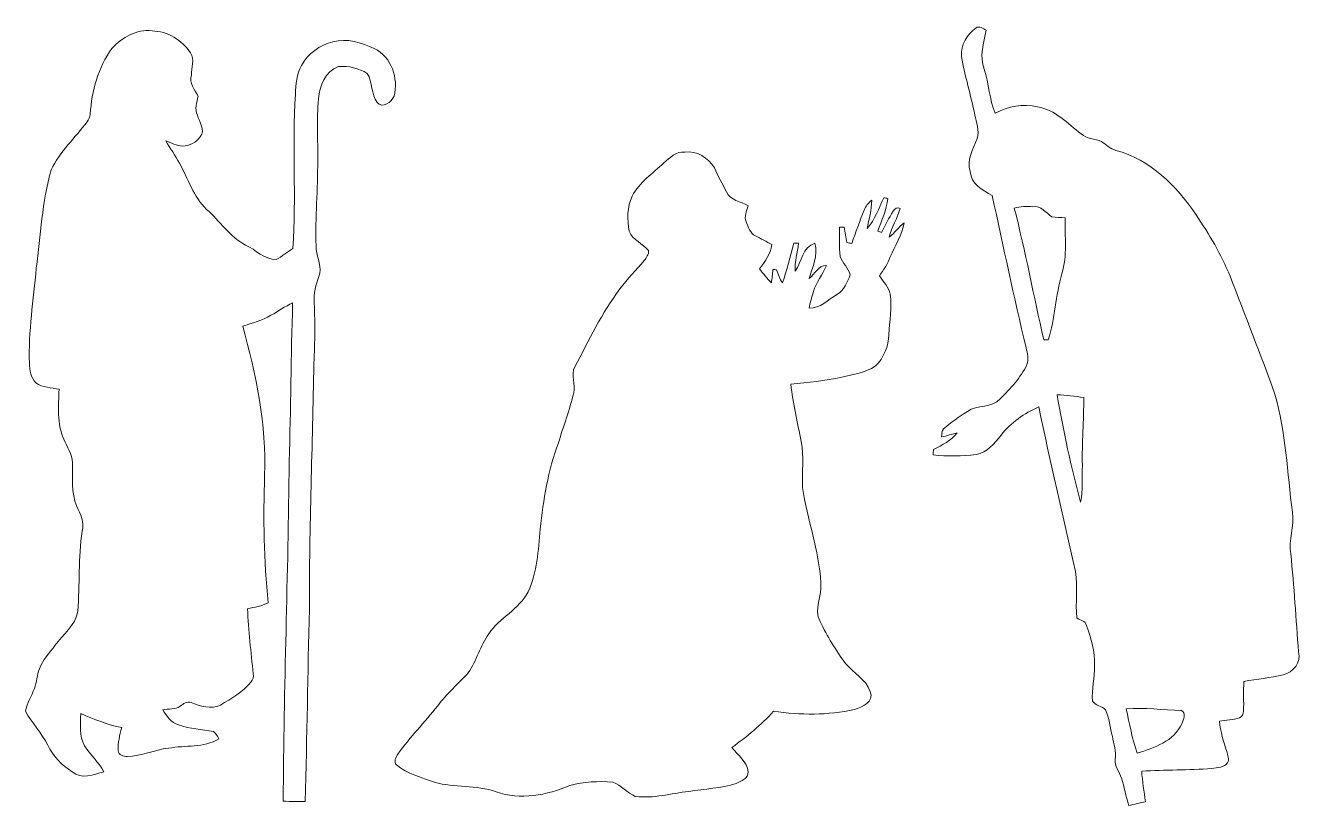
# Model space of a CAD drawing. Header units: centimetres. Extents: x -16.3 to 16.3, y -9.9 to 10.
import ezdxf

# ---------------------------------------------------------------- set-up
doc = ezdxf.new("R2010")
doc.units = ezdxf.units.CM
doc.header["$MEASUREMENT"] = 0
doc.layers.add('Layer 1', color=7, linetype='Continuous')

msp = doc.modelspace()

# ---------------------------------------------------------------- linework, layer by layer
at = {"layer": 'Layer 1', "color": 251, "lineweight": 9}
for points, knots in [([(-14.07136, 9.40215), (-13.80642, 9.67026), (-13.4413, 9.90381), (-13.04442, 9.84948), (-13.04442, 9.84948), (-12.64649, 9.83925), (-12.27783, 9.61206), (-12.057, 9.28539), (-12.057, 9.28539), (-11.94199, 9.11676), (-12.04888, 8.90616), (-12.03759, 8.72236), (-12.03759, 8.72236), (-12.10462, 8.5135), (-11.95786, 8.34453), (-11.86438, 8.17767), (-11.86438, 8.17767), (-11.89683, 8.02139), (-11.96563, 7.851), (-11.88378, 7.69683), (-11.88378, 7.69683), (-11.83616, 7.51762), (-11.67106, 7.30948), (-11.8097, 7.1398), (-11.8097, 7.1398), (-11.91518, 6.99798), (-12.09016, 6.91014), (-12.26619, 6.90344), (-12.26619, 6.90344), (-12.41683, 6.91684), (-12.55371, 6.98916), (-12.69517, 7.03714), (-12.69517, 7.03714), (-12.58052, 6.84488), (-12.44787, 6.66355), (-12.34275, 6.46493), (-12.34275, 6.46493), (-12.11873, 6.06947), (-11.98609, 5.60945), (-11.64813, 5.28772), (-11.64813, 5.28772), (-11.31228, 4.9868), (-11.0604, 4.58816), (-10.65118, 4.37437), (-10.65118, 4.37437), (-10.39047, 4.25266), (-10.17563, 4.00995), (-9.8726, 4.00255), (-9.8726, 4.00255), (-9.72372, 4.08615), (-9.59002, 4.1934), (-9.44715, 4.28618), (-9.44715, 4.28618), (-9.35507, 5.59992), (-9.45843, 6.91825), (-9.37871, 8.232), (-9.37871, 8.232), (-9.36389, 8.48035), (-9.35507, 8.74529), (-9.22313, 8.96436), (-9.22313, 8.96436), (-9.0598, 9.27021), (-8.7557, 9.48753), (-8.42056, 9.56691), (-8.42056, 9.56691), (-8.06249, 9.67026), (-7.68608, 9.5528), (-7.36364, 9.39546), (-7.36364, 9.39546), (-6.92408, 9.18838), (-6.73958, 8.63558), (-6.85705, 8.18367), (-6.85705, 8.18367), (-6.92373, 8.03056), (-7.14703, 7.85276), (-7.29273, 8.01927), (-7.29273, 8.01927), (-7.44936, 8.23165), (-7.40068, 8.53433), (-7.54215, 8.75799), (-7.54215, 8.75799), (-7.75663, 8.89557), (-8.02369, 8.96225), (-8.27698, 8.93403), (-8.27698, 8.93403), (-8.62094, 8.81267), (-8.75323, 8.44225), (-8.79063, 8.11205), (-8.79063, 8.11205), (-8.83261, 7.58853), (-8.80333, 7.06289), (-8.80932, 6.53831), (-8.80932, 6.53831), (-8.80403, 5.80912), (-8.87529, 5.08099), (-8.85166, 4.3518), (-8.85166, 4.3518), (-8.85871, 4.11332), (-8.72042, 3.89283), (-8.75464, 3.6533), (-8.75464, 3.6533), (-8.80756, 3.43598), (-8.91445, 3.22538), (-8.9021, 2.99642), (-8.9021, 2.99642), (-8.87565, 2.44891), (-8.87882, 1.90034), (-8.90669, 1.35283), (-8.90669, 1.35283), (-8.9402, -0.74055), (-9.0291, -2.83289), (-9.02205, -4.92698), (-9.02205, -4.92698), (-9.06226, -6.56528), (-9.08202, -8.20358), (-9.1307, -9.84187), (-9.1307, -9.84187), (-9.31768, -9.84752), (-9.50465, -9.84717), (-9.69091, -9.83694), (-9.69091, -9.83694), (-9.67998, -6.9431), (-9.56074, -4.05068), (-9.54063, -1.15718), (-9.54063, -1.15718), (-9.49653, 0.19325), (-9.49265, 1.54474), (-9.44961, 2.89518), (-9.44961, 2.89518), (-9.64717, 2.81368), (-9.81827, 2.68386), (-10.00383, 2.58015), (-10.00383, 2.58015), (-10.2289, 2.45068), (-10.48114, 2.38118), (-10.72702, 2.30322), (-10.72702, 2.30322), (-10.37566, 1.06285), (-10.11531, -0.22091), (-10.16681, -1.51631), (-10.16681, -1.51631), (-10.20597, -2.59934), (-10.18128, -3.6859), (-10.07474, -4.7647), (-10.07474, -4.7647), (-10.23913, -4.84901), (-10.42116, -4.88394), (-10.60108, -4.9171), (-10.60108, -4.9171), (-10.58168, -5.47413), (-10.51465, -6.02835), (-10.45574, -6.58221), (-10.45574, -6.58221), (-10.44656, -6.65453), (-10.45856, -6.73143), (-10.5143, -6.78541), (-10.5143, -6.78541), (-10.72103, -7.0447), (-11.01524, -7.20945), (-11.29253, -7.3816), (-11.29253, -7.3816), (-11.53982, -7.4952), (-11.80723, -7.40136), (-12.04606, -7.31846), (-12.04606, -7.31846), (-12.15154, -7.27013), (-12.24185, -7.35409), (-12.32405, -7.40806), (-12.32405, -7.40806), (-12.4507, -7.50366), (-12.62179, -7.47368), (-12.76996, -7.50014), (-12.76996, -7.50014), (-12.67048, -7.65783), (-12.55512, -7.8261), (-12.37061, -7.88959), (-12.37061, -7.88959), (-12.08028, -7.98944), (-11.77019, -8.00602), (-11.46962, -8.05682), (-11.46962, -8.05682), (-11.40436, -8.10162), (-11.37755, -8.18065), (-11.33662, -8.2452), (-11.33662, -8.2452), (-11.72433, -8.48403), (-12.19387, -8.39831), (-12.62179, -8.48508), (-12.62179, -8.48508), (-12.98233, -8.51578), (-13.315, -8.68722), (-13.67766, -8.69745), (-13.67766, -8.69745), (-13.7722, -8.69429), (-13.89567, -8.65794), (-13.90978, -8.54824), (-13.90978, -8.54824), (-13.91613, -8.3468), (-13.87274, -8.14925), (-13.81877, -7.95697), (-13.81877, -7.95697), (-14.18283, -7.8829), (-14.52468, -7.74179), (-14.86511, -7.59927), (-14.86511, -7.59927), (-14.87534, -7.87232), (-14.90144, -8.16723), (-14.77268, -8.42089), (-14.77268, -8.42089), (-14.6231, -8.65301), (-14.40685, -8.83751), (-14.27808, -9.08411), (-14.27808, -9.08411), (-14.53632, -9.15784), (-14.85276, -9.28766), (-15.0863, -9.08587), (-15.0863, -9.08587), (-15.35088, -8.92112), (-15.57525, -8.68864), (-15.70789, -8.40465), (-15.70789, -8.40465), (-15.86311, -8.0928), (-16.12064, -7.84339), (-16.27798, -7.53471), (-16.27798, -7.53471), (-16.2487, -7.32798), (-16.1157, -7.1523), (-16.05256, -6.95615), (-16.05256, -6.95615), (-15.98447, -6.79458), (-15.98694, -6.61361), (-15.9245, -6.45062), (-15.9245, -6.45062), (-15.84195, -6.22379), (-15.66309, -6.05622), (-15.52798, -5.86148), (-15.52798, -5.86148), (-15.3216, -5.57891), (-15.0034, -5.34678), (-14.93954, -4.98095), (-14.93954, -4.98095), (-14.89192, -4.29974), (-14.92896, -3.61323), (-14.82842, -2.93484), (-14.82842, -2.93484), (-14.76668, -2.70977), (-14.87675, -2.50197), (-14.966, -2.30512), (-14.966, -2.30512), (-15.11699, -1.95129), (-15.07289, -1.55759), (-15.07571, -1.18294), (-15.07571, -1.18294), (-15.07995, -0.96386), (-15.22565, -0.78535), (-15.2962, -0.58604), (-15.2962, -0.58604), (-15.4867, -0.19022), (-15.4292, 0.26522), (-15.42108, 0.68926), (-15.42108, 0.68926), (-15.61793, 0.733), (-15.84583, 0.72665), (-16.01446, 0.85153), (-16.01446, 0.85153), (-16.13899, 0.98418), (-16.17885, 1.17574), (-16.1785, 1.35283), (-16.1785, 1.35283), (-16.20637, 2.16775), (-16.0776, 2.97596), (-16.00281, 3.78523), (-16.00281, 3.78523), (-15.89733, 4.62485), (-15.85394, 5.47821), (-15.62428, 6.29631), (-15.62428, 6.29631), (-15.39921, 6.76233), (-15.00869, 7.11828), (-14.70036, 7.52715), (-14.70036, 7.52715), (-14.66085, 7.58359), (-14.62839, 7.64745), (-14.62486, 7.7173), (-14.62486, 7.7173), (-14.58394, 8.31243), (-14.42166, 8.91285), (-14.07136, 9.40215)], [0, 0, 0, 0, 0.01369863, 0.01369863, 0.01369863, 0.01369863, 0.02739726, 0.02739726, 0.02739726, 0.02739726, 0.04109589, 0.04109589, 0.04109589, 0.04109589, 0.05479452, 0.05479452, 0.05479452, 0.05479452, 0.06849315, 0.06849315, 0.06849315, 0.06849315, 0.08219178, 0.08219178, 0.08219178, 0.08219178, 0.09589041, 0.09589041, 0.09589041, 0.09589041, 0.10958904, 0.10958904, 0.10958904, 0.10958904, 0.12328767, 0.12328767, 0.12328767, 0.12328767, 0.1369863, 0.1369863, 0.1369863, 0.1369863, 0.15068493, 0.15068493, 0.15068493, 0.15068493, 0.16438356, 0.16438356, 0.16438356, 0.16438356, 0.17808219, 0.17808219, 0.17808219, 0.17808219, 0.19178082, 0.19178082, 0.19178082, 0.19178082, 0.20547945, 0.20547945, 0.20547945, 0.20547945, 0.21917808, 0.21917808, 0.21917808, 0.21917808, 0.23287671, 0.23287671, 0.23287671, 0.23287671, 0.24657534, 0.24657534, 0.24657534, 0.24657534, 0.26027397, 0.26027397, 0.26027397, 0.26027397, 0.2739726, 0.2739726, 0.2739726, 0.2739726, 0.28767123, 0.28767123, 0.28767123, 0.28767123, 0.30136986, 0.30136986, 0.30136986, 0.30136986, 0.31506849, 0.31506849, 0.31506849, 0.31506849, 0.32876712, 0.32876712, 0.32876712, 0.32876712, 0.34246575, 0.34246575, 0.34246575, 0.34246575, 0.35616438, 0.35616438, 0.35616438, 0.35616438, 0.36986301, 0.36986301, 0.36986301, 0.36986301, 0.38356164, 0.38356164, 0.38356164, 0.38356164, 0.39726027, 0.39726027, 0.39726027, 0.39726027, 0.4109589, 0.4109589, 0.4109589, 0.4109589, 0.42465753, 0.42465753, 0.42465753, 0.42465753, 0.43835616, 0.43835616, 0.43835616, 0.43835616, 0.45205479, 0.45205479, 0.45205479, 0.45205479, 0.46575342, 0.46575342, 0.46575342, 0.46575342, 0.47945205, 0.47945205, 0.47945205, 0.47945205, 0.49315068, 0.49315068, 0.49315068, 0.49315068, 0.50684932, 0.50684932, 0.50684932, 0.50684932, 0.52054795, 0.52054795, 0.52054795, 0.52054795, 0.53424658, 0.53424658, 0.53424658, 0.53424658, 0.54794521, 0.54794521, 0.54794521, 0.54794521, 0.56164384, 0.56164384, 0.56164384, 0.56164384, 0.57534247, 0.57534247, 0.57534247, 0.57534247, 0.5890411, 0.5890411, 0.5890411, 0.5890411, 0.60273973, 0.60273973, 0.60273973, 0.60273973, 0.61643836, 0.61643836, 0.61643836, 0.61643836, 0.63013699, 0.63013699, 0.63013699, 0.63013699, 0.64383562, 0.64383562, 0.64383562, 0.64383562, 0.65753425, 0.65753425, 0.65753425, 0.65753425, 0.67123288, 0.67123288, 0.67123288, 0.67123288, 0.68493151, 0.68493151, 0.68493151, 0.68493151, 0.69863014, 0.69863014, 0.69863014, 0.69863014, 0.71232877, 0.71232877, 0.71232877, 0.71232877, 0.7260274, 0.7260274, 0.7260274, 0.7260274, 0.73972603, 0.73972603, 0.73972603, 0.73972603, 0.75342466, 0.75342466, 0.75342466, 0.75342466, 0.76712329, 0.76712329, 0.76712329, 0.76712329, 0.78082192, 0.78082192, 0.78082192, 0.78082192, 0.79452055, 0.79452055, 0.79452055, 0.79452055, 0.80821918, 0.80821918, 0.80821918, 0.80821918, 0.82191781, 0.82191781, 0.82191781, 0.82191781, 0.83561644, 0.83561644, 0.83561644, 0.83561644, 0.84931507, 0.84931507, 0.84931507, 0.84931507, 0.8630137, 0.8630137, 0.8630137, 0.8630137, 0.87671233, 0.87671233, 0.87671233, 0.87671233, 0.89041096, 0.89041096, 0.89041096, 0.89041096, 0.90410959, 0.90410959, 0.90410959, 0.90410959, 0.91780822, 0.91780822, 0.91780822, 0.91780822, 0.93150685, 0.93150685, 0.93150685, 0.93150685, 0.94520548, 0.94520548, 0.94520548, 0.94520548, 0.95890411, 0.95890411, 0.95890411, 0.95890411, 0.97260274, 0.97260274, 0.97260274, 0.97260274, 1, 1, 1, 1]), ([(8.01924, 9.92568), (8.10461, 9.9853), (8.19633, 9.89957), (8.27712, 9.87029), (8.27712, 9.87029), (8.20974, 9.54398), (8.10249, 9.19296), (8.22702, 8.86629), (8.22702, 8.86629), (8.34944, 8.50081), (8.35649, 8.10218), (8.50713, 7.74728), (8.50713, 7.74728), (8.84015, 7.91415), (9.22221, 8.00446), (9.59157, 7.90356), (9.59157, 7.90356), (10.04206, 7.83724), (10.35745, 7.47529), (10.70705, 7.21811), (10.70705, 7.21811), (10.8471, 7.07453), (11.05771, 7.10099), (11.22775, 7.02268), (11.22775, 7.02268), (11.34628, 6.9433), (11.44788, 6.83323), (11.59076, 6.79584), (11.59076, 6.79584), (12.46812, 6.55842), (13.15356, 5.88462), (13.64251, 5.14484), (13.64251, 5.14484), (13.978, 4.6506), (14.29092, 4.13554), (14.51246, 3.57886), (14.51246, 3.57886), (14.89629, 2.57591), (15.29775, 1.57932), (15.65793, 0.56755), (15.65793, 0.56755), (15.94051, -0.41494), (15.97155, -1.4447), (16.10667, -2.45258), (16.10667, -2.45258), (16.17158, -2.81348), (15.98884, -3.15497), (16.06433, -3.51586), (16.06433, -3.51586), (16.14794, -4.34983), (16.2005, -5.18662), (16.26259, -6.0227), (16.26259, -6.0227), (16.33774, -6.29399), (16.12642, -6.54658), (15.87242, -6.60585), (15.87242, -6.60585), (15.54116, -6.68381), (15.20038, -6.71415), (14.86665, -6.778), (14.86665, -6.778), (14.84584, -7.03094), (14.86912, -7.28459), (14.85677, -7.53824), (14.85677, -7.53824), (14.85148, -7.60562), (14.82749, -7.68886), (14.75306, -7.70757), (14.75306, -7.70757), (14.58584, -7.75519), (14.41086, -7.76401), (14.24082, -7.79153), (14.24082, -7.79153), (14.27046, -8.05647), (14.34242, -8.3147), (14.42674, -8.56694), (14.42674, -8.56694), (14.44085, -8.65901), (14.51176, -8.76908), (14.4472, -8.85269), (14.4472, -8.85269), (14.36324, -8.98568), (14.18156, -8.97828), (14.04644, -9.00332), (14.04644, -9.00332), (13.4499, -9.04389), (12.85123, -9.0386), (12.25433, -9.06647), (12.25433, -9.06647), (12.26633, -9.32999), (12.31924, -9.58751), (12.35029, -9.84928), (12.35029, -9.84928), (12.20741, -9.88209), (12.06524, -9.91455), (11.92307, -9.9463), (11.92307, -9.9463), (11.84652, -9.71629), (11.80595, -9.47675), (11.73681, -9.24498), (11.73681, -9.24498), (11.692, -9.08093), (11.54349, -8.94369), (11.57735, -8.76273), (11.57735, -8.76273), (11.60452, -8.56588), (11.54066, -8.37291), (11.50468, -8.18276), (11.50468, -8.18276), (11.45035, -7.95451), (11.41649, -7.72027), (11.33076, -7.5012), (11.33076, -7.5012), (11.23304, -7.4063), (11.07182, -7.39642), (10.9935, -7.27965), (10.9935, -7.27965), (10.97763, -6.97591), (11.05242, -6.67675), (11.0443, -6.37301), (11.0443, -6.37301), (11.06441, -6.01776), (10.95646, -5.67557), (10.84428, -5.34396), (10.84428, -5.34396), (10.815, -5.22825), (10.682, -5.20602), (10.59204, -5.15452), (10.59204, -5.15452), (10.56276, -4.76046), (10.61109, -4.36324), (10.56312, -3.97095), (10.56312, -3.97095), (10.24773, -2.56724), (9.91542, -1.16741), (9.62226, 0.24088), (9.62226, 0.24088), (9.25043, 0.07754), (8.90753, -0.16235), (8.65706, -0.48514), (8.65706, -0.48514), (8.48737, -0.69399), (8.30463, -0.93176), (8.02206, -0.98079), (8.02206, -0.98079), (7.65799, -1.02736), (7.28722, -1.02313), (6.92245, -0.98714), (6.92245, -0.98714), (6.92527, -0.94058), (6.92845, -0.89436), (6.93233, -0.84815), (6.93233, -0.84815), (7.15281, -0.73455), (7.38388, -0.62237), (7.54052, -0.42235), (7.54052, -0.42235), (7.40717, -0.46009), (7.27417, -0.49855), (7.13976, -0.52959), (7.13976, -0.52959), (7.15211, -0.46045), (7.13341, -0.37437), (7.18739, -0.32039), (7.18739, -0.32039), (7.38212, -0.16094), (7.58532, -0.0103), (7.79734, 0.12587), (7.79734, 0.12587), (8.05522, 0.29732), (8.41717, 0.20736), (8.63977, 0.44831), (8.63977, 0.44831), (8.90471, 0.70478), (9.15447, 0.9863), (9.31993, 1.31897), (9.31993, 1.31897), (9.37672, 1.4569), (9.32628, 1.61389), (9.30158, 1.75112), (9.30158, 1.75112), (8.97667, 3.03911), (8.72726, 4.34439), (8.4281, 5.63838), (8.4281, 5.63838), (8.18786, 5.77772), (7.88941, 5.93894), (7.87213, 6.25433), (7.87213, 6.25433), (7.76806, 6.55242), (7.94974, 6.82935), (8.04534, 7.09993), (8.04534, 7.09993), (8.11343, 7.30208), (8.01782, 7.50528), (7.98784, 7.70389), (7.98784, 7.70389), (7.88095, 8.20307), (7.73701, 8.69449), (7.64529, 9.19685), (7.64529, 9.19685), (7.62236, 9.48224), (7.79381, 9.76376), (8.01924, 9.92568), (8.01924, 9.92568), (8.01924, 9.92568), (8.01924, 9.92568), (8.01924, 9.92568)], [0, 0, 0, 0, 0.01886792, 0.01886792, 0.01886792, 0.01886792, 0.03773585, 0.03773585, 0.03773585, 0.03773585, 0.05660377, 0.05660377, 0.05660377, 0.05660377, 0.0754717, 0.0754717, 0.0754717, 0.0754717, 0.09433962, 0.09433962, 0.09433962, 0.09433962, 0.11320755, 0.11320755, 0.11320755, 0.11320755, 0.13207547, 0.13207547, 0.13207547, 0.13207547, 0.1509434, 0.1509434, 0.1509434, 0.1509434, 0.16981132, 0.16981132, 0.16981132, 0.16981132, 0.18867925, 0.18867925, 0.18867925, 0.18867925, 0.20754717, 0.20754717, 0.20754717, 0.20754717, 0.22641509, 0.22641509, 0.22641509, 0.22641509, 0.24528302, 0.24528302, 0.24528302, 0.24528302, 0.26415094, 0.26415094, 0.26415094, 0.26415094, 0.28301887, 0.28301887, 0.28301887, 0.28301887, 0.30188679, 0.30188679, 0.30188679, 0.30188679, 0.32075472, 0.32075472, 0.32075472, 0.32075472, 0.33962264, 0.33962264, 0.33962264, 0.33962264, 0.35849057, 0.35849057, 0.35849057, 0.35849057, 0.37735849, 0.37735849, 0.37735849, 0.37735849, 0.39622642, 0.39622642, 0.39622642, 0.39622642, 0.41509434, 0.41509434, 0.41509434, 0.41509434, 0.43396226, 0.43396226, 0.43396226, 0.43396226, 0.45283019, 0.45283019, 0.45283019, 0.45283019, 0.47169811, 0.47169811, 0.47169811, 0.47169811, 0.49056604, 0.49056604, 0.49056604, 0.49056604, 0.50943396, 0.50943396, 0.50943396, 0.50943396, 0.52830189, 0.52830189, 0.52830189, 0.52830189, 0.54716981, 0.54716981, 0.54716981, 0.54716981, 0.56603774, 0.56603774, 0.56603774, 0.56603774, 0.58490566, 0.58490566, 0.58490566, 0.58490566, 0.60377358, 0.60377358, 0.60377358, 0.60377358, 0.62264151, 0.62264151, 0.62264151, 0.62264151, 0.64150943, 0.64150943, 0.64150943, 0.64150943, 0.66037736, 0.66037736, 0.66037736, 0.66037736, 0.67924528, 0.67924528, 0.67924528, 0.67924528, 0.69811321, 0.69811321, 0.69811321, 0.69811321, 0.71698113, 0.71698113, 0.71698113, 0.71698113, 0.73584906, 0.73584906, 0.73584906, 0.73584906, 0.75471698, 0.75471698, 0.75471698, 0.75471698, 0.77358491, 0.77358491, 0.77358491, 0.77358491, 0.79245283, 0.79245283, 0.79245283, 0.79245283, 0.81132075, 0.81132075, 0.81132075, 0.81132075, 0.83018868, 0.83018868, 0.83018868, 0.83018868, 0.8490566, 0.8490566, 0.8490566, 0.8490566, 0.86792453, 0.86792453, 0.86792453, 0.86792453, 0.88679245, 0.88679245, 0.88679245, 0.88679245, 0.90566038, 0.90566038, 0.90566038, 0.90566038, 0.9245283, 0.9245283, 0.9245283, 0.9245283, 0.94339623, 0.94339623, 0.94339623, 0.94339623, 0.96226415, 0.96226415, 0.96226415, 0.96226415, 1, 1, 1, 1]), ([(0.03764, 6.47587), (0.19462, 6.60075), (0.35091, 6.77608), (0.57492, 6.75139), (0.57492, 6.75139), (0.88007, 6.79866), (1.17676, 6.60075), (1.33198, 6.35028), (1.33198, 6.35028), (1.41841, 6.13756), (1.53342, 5.93859), (1.64137, 5.73645), (1.64137, 5.73645), (1.73168, 5.5142), (2.00825, 5.49233), (2.19487, 5.37838), (2.19487, 5.37838), (2.15995, 5.2475), (2.08199, 5.10815), (2.14055, 4.97198), (2.14055, 4.97198), (2.1984, 4.84216), (2.24038, 4.67706), (2.38008, 4.61073), (2.38008, 4.61073), (2.52155, 4.53877), (2.66195, 4.4661), (2.79918, 4.38531), (2.79918, 4.38531), (2.77131, 4.14401), (2.62526, 3.95139), (2.48027, 3.76795), (2.48027, 3.76795), (2.57834, 3.64553), (2.67571, 3.521), (2.78789, 3.41023), (2.78789, 3.41023), (2.80589, 3.52418), (2.81576, 3.63883), (2.8267, 3.75348), (2.8267, 3.75348), (2.84963, 3.75066), (2.89549, 3.74537), (2.91807, 3.7429), (2.91807, 3.7429), (2.95934, 3.6279), (3.0052, 3.5136), (3.06765, 3.40811), (3.06765, 3.40811), (3.19253, 3.7369), (3.2645, 4.08298), (3.3608, 4.42059), (3.3608, 4.42059), (3.39079, 4.42059), (3.45076, 4.42059), (3.4804, 4.42094), (3.4804, 4.42094), (3.45782, 4.18246), (3.38374, 3.95069), (3.39291, 3.70903), (3.39291, 3.70903), (3.56506, 3.94293), (3.58376, 4.3271), (3.89632, 4.42341), (3.89632, 4.42341), (3.99792, 4.10803), (3.83282, 3.81381), (3.75204, 3.51712), (3.75204, 3.51712), (3.89456, 3.63495), (3.98381, 3.84909), (4.1923, 3.85544), (4.1923, 3.85544), (4.10905, 3.61802), (3.93089, 3.42681), (3.86034, 3.18481), (3.86034, 3.18481), (3.81871, 3.04511), (3.7792, 2.904), (3.74957, 2.76077), (3.74957, 2.76077), (4.03249, 2.75971), (4.23499, 2.97279), (4.46041, 3.10931), (4.46041, 3.10931), (4.64386, 3.21656), (4.73064, 3.42223), (4.80367, 3.61096), (4.80367, 3.61096), (4.7578, 3.7877), (4.60752, 3.91506), (4.54931, 4.08651), (4.54931, 4.08651), (4.51615, 4.33416), (4.5285, 4.58463), (4.53167, 4.83369), (4.53167, 4.83369), (4.56977, 4.83334), (4.60823, 4.83298), (4.64703, 4.83228), (4.64703, 4.83228), (4.67102, 4.70105), (4.69572, 4.56981), (4.72041, 4.43823), (4.72041, 4.43823), (4.76027, 4.43117), (4.80049, 4.42412), (4.84106, 4.41706), (4.84106, 4.41706), (4.94689, 4.7014), (5.04567, 4.98856), (5.1575, 5.27043), (5.1575, 5.27043), (5.1956, 5.37344), (5.2718, 5.45387), (5.35647, 5.5209), (5.35647, 5.5209), (5.34624, 5.27537), (5.28274, 5.0376), (5.23688, 4.79735), (5.23688, 4.79735), (5.4362, 5.0249), (5.53286, 5.31558), (5.66021, 5.58511), (5.66021, 5.58511), (5.68526, 5.58017), (5.7357, 5.57029), (5.76075, 5.5657), (5.76075, 5.5657), (5.735, 5.27149), (5.60094, 5.0062), (5.51063, 4.72997), (5.51063, 4.72997), (5.53603, 4.72292), (5.58719, 4.70881), (5.61259, 4.70175), (5.61259, 4.70175), (5.70431, 4.88273), (5.78827, 5.06864), (5.89904, 5.23868), (5.89904, 5.23868), (5.93644, 5.29477), (6.01193, 5.3678), (6.0786, 5.30641), (6.0786, 5.30641), (6.00523, 5.05523), (5.85741, 4.83087), (5.79991, 4.57405), (5.79991, 4.57405), (5.93961, 4.68588), (6.04227, 4.83616), (6.18373, 4.94587), (6.18373, 4.94587), (6.12588, 4.63155), (5.9442, 4.36344), (5.82672, 4.07098), (5.82672, 4.07098), (5.75969, 3.89565), (5.65315, 3.74149), (5.5505, 3.58627), (5.5505, 3.58627), (5.65245, 3.43598), (5.79215, 3.30263), (5.82778, 3.11707), (5.82778, 3.11707), (5.87258, 2.77594), (5.80167, 2.4341), (5.79321, 2.09261), (5.79321, 2.09261), (5.77592, 1.79239), (5.66903, 1.4883), (5.44466, 1.27981), (5.44466, 1.27981), (5.19313, 1.1073), (4.88022, 1.07449), (4.59129, 1.00217), (4.59129, 1.00217), (4.16337, 0.89845), (3.72381, 0.86141), (3.28637, 0.82155), (3.28637, 0.82155), (3.33505, 0.3259), (3.45606, -0.15741), (3.54919, -0.6453), (3.54919, -0.6453), (3.62715, -1.03195), (3.56083, -1.42741), (3.58552, -1.81758), (3.58552, -1.81758), (3.69806, -2.63886), (4.01415, -3.4252), (4.05013, -4.25811), (4.05013, -4.25811), (4.08682, -4.58655), (3.86281, -4.93333), (4.03214, -5.24412), (4.03214, -5.24412), (4.21876, -5.61913), (4.43149, -5.98425), (4.68619, -6.31763), (4.68619, -6.31763), (4.88057, -6.56774), (5.20865, -6.72085), (5.31414, -7.03165), (5.31414, -7.03165), (5.42138, -7.30646), (5.10952, -7.42111), (4.90985, -7.49626), (4.90985, -7.49626), (4.23252, -7.64583), (3.52767, -7.63243), (2.84293, -7.54035), (2.84293, -7.54035), (2.52543, -7.88748), (2.16171, -8.18769), (1.78071, -8.46181), (1.78071, -8.46181), (1.93064, -8.65794), (2.16877, -8.82728), (2.19382, -9.09046), (2.19382, -9.09046), (2.19699, -9.25626), (2.01531, -9.32506), (1.89113, -9.38362), (1.89113, -9.38362), (1.4992, -9.51026), (1.08398, -9.51872), (0.6804, -9.58505), (0.6804, -9.58505), (0.22532, -9.64044), (-0.22941, -9.77273), (-0.69014, -9.71523), (-0.69014, -9.71523), (-0.89616, -9.6161), (-1.05245, -9.43195), (-1.26799, -9.34799), (-1.26799, -9.34799), (-1.63418, -9.324), (-2.00918, -9.33423), (-2.36372, -9.43794), (-2.36372, -9.43794), (-2.9518, -9.68417), (-3.6309, -9.81118), (-4.24967, -9.59952), (-4.24967, -9.59952), (-4.75485, -9.41078), (-5.31047, -9.50039), (-5.82341, -9.35257), (-5.82341, -9.35257), (-6.1522, -9.22346), (-6.52156, -9.14761), (-6.79285, -8.90772), (-6.79285, -8.90772), (-6.87822, -8.83505), (-6.80837, -8.70946), (-6.76321, -8.63185), (-6.76321, -8.63185), (-6.44677, -8.20075), (-6.07283, -7.81552), (-5.74086, -7.39642), (-5.74086, -7.39642), (-5.50803, -7.09091), (-5.21628, -6.83868), (-4.96052, -6.55399), (-4.96052, -6.55399), (-4.74426, -6.24531), (-4.66066, -5.86536), (-4.43558, -5.56127), (-4.43558, -5.56127), (-4.16571, -5.14605), (-3.66053, -4.93615), (-3.43158, -4.48812), (-3.43158, -4.48812), (-3.19204, -3.98859), (-3.17158, -3.42344), (-3.12396, -2.88192), (-3.12396, -2.88192), (-3.03365, -2.13685), (-2.92958, -1.38367), (-2.65547, -0.67987), (-2.65547, -0.67987), (-2.53023, -0.25231), (-2.36831, 0.16468), (-2.26565, 0.59824), (-2.26565, 0.59824), (-2.20779, 0.81696), (-2.35561, 1.05509), (-2.23249, 1.26146), (-2.23249, 1.26146), (-1.88183, 1.94409), (-1.54563, 2.64012), (-1.08384, 3.25677), (-1.08384, 3.25677), (-0.89546, 3.51289), (-0.66792, 3.73549), (-0.46331, 3.9775), (-0.46331, 3.9775), (-0.40827, 4.05158), (-0.34407, 4.13413), (-0.35077, 4.23185), (-0.35077, 4.23185), (-0.5007, 4.41141), (-0.75576, 4.50173), (-0.84889, 4.7268), (-0.84889, 4.7268), (-0.89758, 5.02419), (-0.90498, 5.34628), (-0.76987, 5.62391), (-0.76987, 5.62391), (-0.58219, 5.9774), (-0.24776, 6.20882), (0.03764, 6.47587)], [0, 0, 0, 0, 0.01265823, 0.01265823, 0.01265823, 0.01265823, 0.02531646, 0.02531646, 0.02531646, 0.02531646, 0.03797468, 0.03797468, 0.03797468, 0.03797468, 0.05063291, 0.05063291, 0.05063291, 0.05063291, 0.06329114, 0.06329114, 0.06329114, 0.06329114, 0.07594937, 0.07594937, 0.07594937, 0.07594937, 0.08860759, 0.08860759, 0.08860759, 0.08860759, 0.10126582, 0.10126582, 0.10126582, 0.10126582, 0.11392405, 0.11392405, 0.11392405, 0.11392405, 0.12658228, 0.12658228, 0.12658228, 0.12658228, 0.13924051, 0.13924051, 0.13924051, 0.13924051, 0.15189873, 0.15189873, 0.15189873, 0.15189873, 0.16455696, 0.16455696, 0.16455696, 0.16455696, 0.17721519, 0.17721519, 0.17721519, 0.17721519, 0.18987342, 0.18987342, 0.18987342, 0.18987342, 0.20253165, 0.20253165, 0.20253165, 0.20253165, 0.21518987, 0.21518987, 0.21518987, 0.21518987, 0.2278481, 0.2278481, 0.2278481, 0.2278481, 0.24050633, 0.24050633, 0.24050633, 0.24050633, 0.25316456, 0.25316456, 0.25316456, 0.25316456, 0.26582278, 0.26582278, 0.26582278, 0.26582278, 0.27848101, 0.27848101, 0.27848101, 0.27848101, 0.29113924, 0.29113924, 0.29113924, 0.29113924, 0.30379747, 0.30379747, 0.30379747, 0.30379747, 0.3164557, 0.3164557, 0.3164557, 0.3164557, 0.32911392, 0.32911392, 0.32911392, 0.32911392, 0.34177215, 0.34177215, 0.34177215, 0.34177215, 0.35443038, 0.35443038, 0.35443038, 0.35443038, 0.36708861, 0.36708861, 0.36708861, 0.36708861, 0.37974684, 0.37974684, 0.37974684, 0.37974684, 0.39240506, 0.39240506, 0.39240506, 0.39240506, 0.40506329, 0.40506329, 0.40506329, 0.40506329, 0.41772152, 0.41772152, 0.41772152, 0.41772152, 0.43037975, 0.43037975, 0.43037975, 0.43037975, 0.44303797, 0.44303797, 0.44303797, 0.44303797, 0.4556962, 0.4556962, 0.4556962, 0.4556962, 0.46835443, 0.46835443, 0.46835443, 0.46835443, 0.48101266, 0.48101266, 0.48101266, 0.48101266, 0.49367089, 0.49367089, 0.49367089, 0.49367089, 0.50632911, 0.50632911, 0.50632911, 0.50632911, 0.51898734, 0.51898734, 0.51898734, 0.51898734, 0.53164557, 0.53164557, 0.53164557, 0.53164557, 0.5443038, 0.5443038, 0.5443038, 0.5443038, 0.55696203, 0.55696203, 0.55696203, 0.55696203, 0.56962025, 0.56962025, 0.56962025, 0.56962025, 0.58227848, 0.58227848, 0.58227848, 0.58227848, 0.59493671, 0.59493671, 0.59493671, 0.59493671, 0.60759494, 0.60759494, 0.60759494, 0.60759494, 0.62025316, 0.62025316, 0.62025316, 0.62025316, 0.63291139, 0.63291139, 0.63291139, 0.63291139, 0.64556962, 0.64556962, 0.64556962, 0.64556962, 0.65822785, 0.65822785, 0.65822785, 0.65822785, 0.67088608, 0.67088608, 0.67088608, 0.67088608, 0.6835443, 0.6835443, 0.6835443, 0.6835443, 0.69620253, 0.69620253, 0.69620253, 0.69620253, 0.70886076, 0.70886076, 0.70886076, 0.70886076, 0.72151899, 0.72151899, 0.72151899, 0.72151899, 0.73417722, 0.73417722, 0.73417722, 0.73417722, 0.74683544, 0.74683544, 0.74683544, 0.74683544, 0.75949367, 0.75949367, 0.75949367, 0.75949367, 0.7721519, 0.7721519, 0.7721519, 0.7721519, 0.78481013, 0.78481013, 0.78481013, 0.78481013, 0.79746835, 0.79746835, 0.79746835, 0.79746835, 0.81012658, 0.81012658, 0.81012658, 0.81012658, 0.82278481, 0.82278481, 0.82278481, 0.82278481, 0.83544304, 0.83544304, 0.83544304, 0.83544304, 0.84810127, 0.84810127, 0.84810127, 0.84810127, 0.86075949, 0.86075949, 0.86075949, 0.86075949, 0.87341772, 0.87341772, 0.87341772, 0.87341772, 0.88607595, 0.88607595, 0.88607595, 0.88607595, 0.89873418, 0.89873418, 0.89873418, 0.89873418, 0.91139241, 0.91139241, 0.91139241, 0.91139241, 0.92405063, 0.92405063, 0.92405063, 0.92405063, 0.93670886, 0.93670886, 0.93670886, 0.93670886, 0.94936709, 0.94936709, 0.94936709, 0.94936709, 0.96202532, 0.96202532, 0.96202532, 0.96202532, 0.97468354, 0.97468354, 0.97468354, 0.97468354, 1, 1, 1, 1]), ([(8.99643, 5.31876), (9.28571, 4.20645), (9.48785, 3.07368), (9.75279, 1.95573), (9.75279, 1.95573), (9.7796, 1.95397), (9.83322, 1.95114), (9.86003, 1.94938), (9.86003, 1.94938), (10.04594, 2.4983), (10.047, 3.0892), (10.21387, 3.64377), (10.21387, 3.64377), (10.35674, 4.10626), (10.28266, 4.59627), (10.29783, 5.07287), (10.29783, 5.07287), (10.18353, 5.08063), (10.06535, 5.07746), (9.95422, 5.10039), (9.95422, 5.10039), (9.79547, 5.19493), (9.68576, 5.39955), (9.46668, 5.35051), (9.46668, 5.35051), (9.30864, 5.37767), (9.14954, 5.35933), (8.99643, 5.31876), (8.99643, 5.31876), (8.99643, 5.31876), (8.99643, 5.31876), (8.99643, 5.31876)], [0, 0, 0, 0, 0.11111111, 0.11111111, 0.11111111, 0.11111111, 0.22222222, 0.22222222, 0.22222222, 0.22222222, 0.33333333, 0.33333333, 0.33333333, 0.33333333, 0.44444444, 0.44444444, 0.44444444, 0.44444444, 0.55555556, 0.55555556, 0.55555556, 0.55555556, 0.66666667, 0.66666667, 0.66666667, 0.66666667, 0.77777778, 0.77777778, 0.77777778, 0.77777778, 1, 1, 1, 1]), ([(10.09145, 0.54991), (10.25126, -0.37296), (10.45093, -1.29018), (10.68976, -2.19576), (10.68976, -2.19576), (10.76138, -1.8892), (10.72539, -1.56958), (10.73598, -1.25808), (10.73598, -1.25808), (10.72398, -0.67882), (10.77302, -0.10132), (10.77196, 0.47759), (10.77196, 0.47759), (10.54654, 0.51393), (10.3197, 0.5418), (10.09145, 0.54991), (10.09145, 0.54991), (10.09145, 0.54991), (10.09145, 0.54991), (10.09145, 0.54991)], [0, 0, 0, 0, 0.16666667, 0.16666667, 0.16666667, 0.16666667, 0.33333333, 0.33333333, 0.33333333, 0.33333333, 0.5, 0.5, 0.5, 0.5, 0.66666667, 0.66666667, 0.66666667, 0.66666667, 1, 1, 1, 1]), ([(11.86063, -7.47721), (11.94424, -7.85609), (12.00245, -8.2445), (12.14039, -8.60892), (12.14039, -8.60892), (12.57324, -8.46675), (13.07913, -8.31364), (13.27562, -7.85574), (13.27562, -7.85574), (13.3169, -7.75661), (13.4118, -7.57316), (13.26257, -7.51989), (13.26257, -7.51989), (12.7969, -7.49978), (12.327, -7.44651), (11.86063, -7.47721)], [0, 0, 0, 0, 0.2, 0.2, 0.2, 0.2, 0.4, 0.4, 0.4, 0.4, 0.6, 0.6, 0.6, 0.6, 1, 1, 1, 1])]:
    msp.add_open_spline(points, degree=3, knots=knots, dxfattribs=at)

doc.saveas('drawing.dxf')
